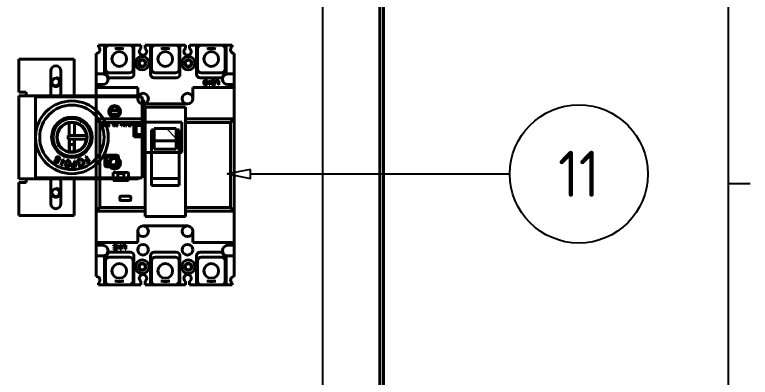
# Model space of a CAD drawing. Header units: millimetres. Extents: x 9486 to 14955, y -5687 to 1872.
# Drawn here: x 13203.4 to 13603.1, y -4678 to -4481.3 of the extents above; entities that cross this region are included whole.
import ezdxf

# ---------------------------------------------------------------- set-up
doc = ezdxf.new("R2010")
doc.units = ezdxf.units.MM
for name, color, linetype, lineweight in [('가시적인 것(ISO)', 3, 'Continuous', 40), ('가시적인 좁은 것(ISO)', 3, 'Continuous', 35), ('경계(ISO)', 7, 'Continuous', 25), ('기호(ISO)', 5, 'Continuous', 25), ('해치(ISO)', 7, 'Continuous', 18)]:
    doc.layers.add(name, color=color, linetype=linetype, lineweight=lineweight)
doc.layers.add('속판', color=3, linetype='Continuous')
doc.styles.add('부품번호텍스트_PSTEK_POSCO', font='isocp.shx')

# ---------------------------------------------------------------- blocks, each defined once
blk = doc.blocks.new('경계 Default Border')
at = {"layer": '경계(ISO)'}
blk.add_line((821, 222.75), (823.4, 222.75), dxfattribs=at)
at = {"layer": '경계(ISO)', "flags": 128}
blk.add_lwpolyline([(20, 20), (20, 574), (821, 574), (821, 20), (20, 20)], dxfattribs=at)
blk = doc.blocks.new('A$C7DC02A06')
at = {"layer": '해치(ISO)'}
h = blk.add_hatch(dxfattribs=at)
h.set_pattern_fill('ANSI31', color=256, scale=101.6, angle=90.0002, style=0)
h.set_pattern_definition([(135.0002, (-1135.301, 233.234), (-8.98022, -8.98029), [])])
h.paths.add_polyline_path([(31, 70.56), (31, 77.28), (19, 77.28), (19, 70.56)])
at = {"layer": '가시적인 것(ISO)'}
for p, q in [((-11.35, 122.5), (-8, 122.5)), ((-11.35, 122.5), (-11.35, 121.64)), ((-8, 122.5), (-8, 107.09)), ((-5.5, 122.5), (-8, 122.5)), ((-7.5, 120.5), (-7.5, 109.5)), ((5.5, 122.5), (-5.5, 122.5)), ((8, 122.5), (5.5, 122.5)), ((7.5, 109.5), (7.5, 120.5)), ((8, 122.5), (11.74, 122.5)), ((8, 122.5), (8, 106.8)), ((11.74, 122.5), (11.74, 120.63)), ((14.04, 122.5), (17, 122.5)), ((14.04, 122.5), (14.04, 120.64)), ((17, 122.5), (17, 106.8)), ((19.5, 122.5), (17, 122.5)), ((17.5, 120.5), (17.5, 109.5)), ((30.5, 122.5), (19.5, 122.5)), ((33, 122.5), (30.5, 122.5)), ((32.5, 109.5), (32.5, 120.5)), ((33, 122.5), (35.94, 122.5)), ((33, 122.5), (33, 106.8)), ((35.94, 122.5), (35.94, 120.63)), ((38.24, 122.5), (42, 122.5)), ((38.24, 122.5), (38.24, 120.64)), ((42, 122.5), (42, 106.8)), ((44.5, 122.5), (42, 122.5)), ((42.5, 120.5), (42.5, 109.5)), ((55.5, 122.5), (44.5, 122.5)), ((58, 122.5), (55.5, 122.5)), ((57.5, 109.5), (57.5, 120.5)), ((58, 122.5), (61.35, 122.5)), ((58, 122.5), (58, 107.09)), ((61.35, 122.5), (61.35, 121.64)), ((-12.5, 106.9), (-12.5, 118)), ((62.5, 106.9), (62.5, 118)), ((-12.5, 106.9), (-9, 106.9)), ((-12.5, 106.9), (-12.5, 101.1)), ((6, 104.8), (-5.85, 104.8)), ((-5.5, 107.5), (5.5, 107.5)), ((19, 104.8), (31, 104.8)), ((19.5, 107.5), (30.5, 107.5)), ((44, 104.8), (55.85, 104.8)), ((44.5, 107.5), (55.5, 107.5)), ((62.5, 106.9), (59, 106.9)), ((62.5, 106.9), (62.5, 101.1)), ((-12.5, 101.1), (-9, 101.1)), ((-12.5, 99.5), (-12.5, 101.1)), ((45.93, 102.74), (45.88, 102.5)), ((45.88, 102.5), (45.88, 101.8)), ((45.88, 101.8), (45.93, 101.56)), ((46.02, 102.92), (45.93, 102.74)), ((45.93, 101.56), (46.02, 101.38)), ((46.2, 103.11), (46.02, 102.92)), ((46.02, 101.38), (46.2, 101.19)), ((46.15, 102.5), (46.2, 102.69)), ((46.15, 101.8), (46.15, 102.5)), ((46.2, 101.61), (46.15, 101.8)), ((46.38, 103.2), (46.2, 103.11)), ((46.2, 102.69), (46.29, 102.83)), ((46.29, 101.47), (46.2, 101.61)), ((46.2, 101.19), (46.38, 101.1)), ((46.29, 102.83), (46.43, 102.92)), ((46.43, 101.38), (46.29, 101.47)), ((46.61, 103.25), (46.38, 103.2)), ((46.38, 101.1), (46.61, 101.05)), ((46.43, 102.92), (46.61, 102.97)), ((46.61, 101.33), (46.43, 101.38)), ((47.71, 103.25), (46.61, 103.25)), ((46.61, 102.97), (47.44, 102.97)), ((47.44, 101.33), (46.61, 101.33)), ((46.61, 101.05), (47.71, 101.05)), ((47.44, 102.97), (47.44, 101.33)), ((47.71, 101.05), (47.71, 103.25)), ((48.35, 103.25), (48.08, 103.25)), ((48.08, 103.25), (48.81, 101.05)), ((48.54, 102.69), (48.35, 103.25)), ((49.45, 102.69), (48.54, 102.69)), ((49, 101.24), (48.58, 102.5)), ((48.58, 102.5), (49.41, 102.5)), ((48.81, 101.05), (49.18, 101.05)), ((49.41, 102.5), (49, 101.24)), ((49.18, 101.05), (49.91, 103.25)), ((49.64, 103.25), (49.45, 102.69)), ((49.91, 103.25), (49.64, 103.25)), ((50.33, 102.74), (50.28, 102.5)), ((50.28, 102.5), (50.28, 101.8)), ((50.28, 101.8), (50.33, 101.56)), ((50.42, 102.92), (50.33, 102.74)), ((50.33, 101.56), (50.42, 101.38)), ((50.6, 103.11), (50.42, 102.92)), ((50.42, 101.38), (50.6, 101.19)), ((50.55, 102.5), (50.6, 102.69)), ((50.55, 101.8), (50.55, 102.5)), ((50.6, 101.61), (50.55, 101.8)), ((50.78, 103.2), (50.6, 103.11)), ((50.6, 102.69), (50.69, 102.83)), ((50.69, 101.47), (50.6, 101.61)), ((50.6, 101.19), (50.78, 101.1)), ((50.69, 102.83), (50.83, 102.92)), ((50.83, 101.38), (50.69, 101.47)), ((51.01, 103.25), (50.78, 103.2)), ((50.78, 101.1), (51.01, 101.05)), ((50.83, 102.92), (51.01, 102.97)), ((51.01, 101.33), (50.83, 101.38)), ((51.38, 103.25), (51.01, 103.25)), ((51.01, 102.97), (51.38, 102.97)), ((51.38, 101.33), (51.01, 101.33)), ((51.01, 101.05), (51.38, 101.05)), ((51.61, 103.2), (51.38, 103.25)), ((51.38, 102.97), (51.56, 102.92)), ((51.56, 101.38), (51.38, 101.33)), ((51.38, 101.05), (51.61, 101.1)), ((51.56, 102.92), (51.7, 102.83)), ((51.7, 101.47), (51.56, 101.38)), ((51.79, 103.11), (51.61, 103.2)), ((51.61, 101.1), (51.79, 101.19)), ((51.7, 102.83), (51.79, 102.69)), ((51.79, 101.61), (51.7, 101.47)), ((51.98, 102.92), (51.79, 103.11)), ((51.79, 102.69), (51.84, 102.5)), ((51.84, 101.8), (51.79, 101.61)), ((51.79, 101.19), (51.98, 101.38)), ((51.84, 102.5), (51.84, 101.8)), ((52.07, 102.74), (51.98, 102.92)), ((51.98, 101.38), (52.07, 101.56)), ((52.11, 102.5), (52.07, 102.74)), ((52.07, 101.56), (52.11, 101.8)), ((52.11, 101.8), (52.11, 102.5)), ((54.13, 103.25), (52.48, 103.25)), ((52.48, 103.25), (52.48, 102.97)), ((52.48, 102.97), (53.85, 102.97)), ((53.85, 102.97), (53.85, 101.05)), ((53.85, 101.05), (54.13, 101.05)), ((54.13, 101.05), (54.13, 103.25)), ((62.5, 101.1), (59, 101.1)), ((62.5, 99.5), (62.5, 101.1)), ((10, 99.5), (-12.5, 99.5)), ((-12.5, 99.5), (-12.5, 82.5)), ((10, 99.5), (10, 93.5)), ((62.5, 99.5), (40, 99.5)), ((40, 99.5), (40, 93.5)), ((62.5, 82.5), (62.5, 99.5)), ((12.9, 90.6), (37.1, 90.6)), ((14, 88.9), (14, 29.5)), ((36, 88.9), (14, 88.9)), ((36, 29.5), (36, 88.9)), ((14, 82.5), (-12.5, 82.5)), ((-12.5, 82.5), (-12.5, 32.5)), ((-12.5, 82.5), (-10.5, 80.5)), ((14, 80.5), (-10.5, 80.5)), ((-10.5, 80.5), (-10.5, 34.5)), ((-8.44, 80.15), (-8.62, 80.15)), ((-8.62, 80.15), (-8.62, 79.48)), ((-8.44, 78.65), (-8.44, 80.15)), ((-8.19, 80.15), (-8.19, 78.65)), ((-8, 80.15), (-8.19, 80.15)), ((-8, 78.65), (-8, 80.15)), ((-7.53, 80.15), (-7.75, 80.15)), ((-7.75, 80.15), (-7.47, 79.42)), ((-7.28, 79.48), (-7.53, 80.15)), ((-6.56, 80.15), (-6.75, 80.15)), ((-6.75, 80.15), (-6.75, 79.48)), ((-6.56, 78.65), (-6.56, 80.15)), ((-5.62, 80.15), (-5.81, 80.15)), ((-5.81, 80.15), (-5.81, 78.81)), ((-5.62, 78.81), (-5.62, 80.15)), ((-3.16, 80.05), (-3.28, 79.93)), ((-3.03, 80.12), (-3.16, 80.05)), ((-2.88, 80.15), (-3.03, 80.12)), ((-3, 79.93), (-2.88, 79.96)), ((-2.63, 80.15), (-2.88, 80.15)), ((-2.88, 79.96), (-2.63, 79.96)), ((-2.47, 80.12), (-2.63, 80.15)), ((-2.63, 79.96), (-2.5, 79.93)), ((-2.34, 80.05), (-2.47, 80.12)), ((-2.22, 79.93), (-2.34, 80.05)), ((-1.19, 80.15), (-1.38, 80.15)), ((-1.38, 80.15), (-1.38, 78.81)), ((-1.19, 78.81), (-1.19, 80.15)), ((1.25, 80.15), (1.06, 80.15)), ((1.06, 80.15), (1.06, 78.65)), ((1.25, 79.45), (1.25, 80.15)), ((2.12, 80.15), (2.12, 79.45)), ((2.31, 80.15), (2.12, 80.15)), ((2.31, 78.65), (2.31, 80.15)), ((2.75, 80.05), (2.63, 79.93)), ((2.87, 80.12), (2.75, 80.05)), ((3.03, 80.15), (2.87, 80.12)), ((2.91, 79.93), (3.03, 79.96)), ((3.28, 80.15), (3.03, 80.15)), ((3.03, 79.96), (3.28, 79.96)), ((3.44, 80.12), (3.28, 80.15)), ((3.28, 79.96), (3.41, 79.93)), ((3.59, 80.02), (3.44, 80.12)), ((3.69, 79.86), (3.59, 80.02)), ((4.19, 80.05), (4.06, 79.93)), ((4.31, 80.12), (4.19, 80.05)), ((4.47, 80.15), (4.31, 80.12)), ((4.34, 79.93), (4.47, 79.96)), ((4.59, 80.15), (4.47, 80.15)), ((4.47, 79.96), (4.59, 79.96)), ((4.75, 80.12), (4.59, 80.15)), ((4.59, 79.96), (4.72, 79.93)), ((4.87, 80.05), (4.75, 80.12)), ((5, 79.93), (4.87, 80.05)), ((6.5, 80.15), (6.31, 80.15)), ((6.31, 80.15), (6.31, 79.48)), ((6.5, 78.65), (6.5, 80.15)), ((8, 80.15), (8, 72.85)), ((14, 80.15), (8, 80.15)), ((8, 80.15), (9, 79.15)), ((62.5, 82.5), (36, 82.5)), ((60.5, 80.5), (36, 80.5)), ((60.5, 80.5), (62.5, 82.5)), ((60.5, 34.5), (60.5, 80.5)), ((62.5, 32.5), (62.5, 82.5)), ((-9.56, 79.22), (-9.59, 79.13)), ((-9.59, 79.13), (-9.59, 79)), ((-9.59, 79), (-9.56, 78.91)), ((-9.47, 79.35), (-9.56, 79.22)), ((-9.56, 78.91), (-9.47, 78.78)), ((-9.34, 79.45), (-9.47, 79.35)), ((-9.47, 78.78), (-9.34, 78.68)), ((-9.41, 79.1), (-9.37, 79.19)), ((-9.41, 79), (-9.41, 79.1)), ((-9.37, 78.91), (-9.41, 79)), ((-9.37, 79.19), (-9.31, 79.26)), ((-9.31, 78.84), (-9.37, 78.91)), ((-9.19, 79.48), (-9.34, 79.45)), ((-9.34, 78.68), (-9.19, 78.65)), ((-9.31, 79.26), (-9.22, 79.29)), ((-9.22, 78.81), (-9.31, 78.84)), ((-9.22, 79.29), (-8.62, 79.29)), ((-8.62, 78.81), (-9.22, 78.81)), ((-8.62, 79.48), (-9.19, 79.48)), ((-9.19, 78.65), (-8.44, 78.65)), ((-8.62, 79.29), (-8.62, 78.81)), ((-8.19, 78.65), (-8, 78.65)), ((-7.69, 79.22), (-7.72, 79.13)), ((-7.72, 79.13), (-7.72, 79)), ((-7.72, 79), (-7.69, 78.91)), ((-7.59, 79.35), (-7.69, 79.22)), ((-7.69, 78.91), (-7.59, 78.78)), ((-7.47, 79.42), (-7.59, 79.35)), ((-7.59, 78.78), (-7.47, 78.68)), ((-7.53, 79.1), (-7.5, 79.19)), ((-7.53, 79), (-7.53, 79.1)), ((-7.5, 78.91), (-7.53, 79)), ((-7.5, 79.19), (-7.44, 79.26)), ((-7.44, 78.84), (-7.5, 78.91)), ((-7.47, 78.68), (-7.31, 78.65)), ((-7.44, 79.26), (-7.34, 79.29)), ((-7.34, 78.81), (-7.44, 78.84)), ((-7.34, 79.29), (-6.75, 79.29)), ((-6.75, 78.81), (-7.34, 78.81)), ((-7.31, 78.65), (-6.56, 78.65)), ((-6.75, 79.48), (-7.28, 79.48)), ((-6.75, 79.29), (-6.75, 78.81)), ((-5.81, 78.81), (-6.31, 78.81)), ((-6.31, 78.81), (-6.31, 78.65)), ((-6.31, 78.65), (-5.13, 78.65)), ((-5.13, 78.81), (-5.62, 78.81)), ((-5.13, 78.65), (-5.13, 78.81)), ((-3.34, 79.8), (-3.38, 79.64)), ((-3.38, 79.64), (-3.38, 79.16)), ((-3.38, 79.16), (-3.34, 79)), ((-3.28, 79.93), (-3.34, 79.8)), ((-3.34, 79), (-3.28, 78.87)), ((-3.28, 78.87), (-3.16, 78.75)), ((-3.19, 79.64), (-3.16, 79.77)), ((-3.19, 79.16), (-3.19, 79.64)), ((-3.16, 79.03), (-3.19, 79.16)), ((-3.16, 79.77), (-3.09, 79.86)), ((-3.09, 78.94), (-3.16, 79.03)), ((-3.16, 78.75), (-3.03, 78.68)), ((-3.09, 79.86), (-3, 79.93)), ((-3, 78.87), (-3.09, 78.94)), ((-3.03, 78.68), (-2.88, 78.65)), ((-2.88, 78.84), (-3, 78.87)), ((-2.63, 78.84), (-2.88, 78.84)), ((-2.88, 78.65), (-2.63, 78.65)), ((-2.5, 78.87), (-2.63, 78.84)), ((-2.63, 78.65), (-2.47, 78.68)), ((-2.5, 79.93), (-2.41, 79.86)), ((-2.41, 78.94), (-2.5, 78.87)), ((-2.47, 78.68), (-2.34, 78.75)), ((-2.41, 79.86), (-2.34, 79.77)), ((-2.34, 79.03), (-2.41, 78.94)), ((-2.34, 79.77), (-2.31, 79.64)), ((-2.31, 79.16), (-2.34, 79.03)), ((-2.34, 78.75), (-2.22, 78.87)), ((-2.31, 79.64), (-2.31, 79.16)), ((-2.16, 79.8), (-2.22, 79.93)), ((-2.22, 78.87), (-2.16, 79)), ((-2.13, 79.64), (-2.16, 79.8)), ((-2.16, 79), (-2.13, 79.16)), ((-2.13, 79.16), (-2.13, 79.64)), ((-1.38, 78.81), (-1.88, 78.81)), ((-1.88, 78.81), (-1.88, 78.65)), ((-1.88, 78.65), (-0.69, 78.65)), ((-0.69, 78.81), (-1.19, 78.81)), ((-0.69, 78.65), (-0.69, 78.81)), ((1.06, 78.65), (1.25, 78.65)), ((2.12, 79.45), (1.25, 79.45)), ((1.25, 78.65), (1.25, 79.26)), ((1.25, 79.26), (2.12, 79.26)), ((2.12, 79.26), (2.12, 78.65)), ((2.12, 78.65), (2.31, 78.65)), ((2.63, 79.93), (2.56, 79.8)), ((2.56, 79.8), (2.56, 79.64)), ((2.56, 79.64), (2.63, 79.51)), ((2.63, 79.51), (2.75, 79.38)), ((2.84, 79), (2.66, 79)), ((2.66, 79), (2.69, 78.91)), ((2.69, 78.91), (2.78, 78.78)), ((2.75, 79.77), (2.81, 79.86)), ((2.75, 79.67), (2.75, 79.77)), ((2.81, 79.58), (2.75, 79.67)), ((2.75, 79.38), (2.87, 79.32)), ((2.78, 78.78), (2.91, 78.68)), ((2.81, 79.86), (2.91, 79.93)), ((2.91, 79.51), (2.81, 79.58)), ((2.87, 78.94), (2.84, 79)), ((2.87, 79.32), (3.03, 79.29)), ((2.94, 78.87), (2.87, 78.94)), ((3.03, 79.48), (2.91, 79.51)), ((2.91, 78.68), (3.06, 78.65)), ((3.03, 78.84), (2.94, 78.87)), ((3.22, 79.48), (3.03, 79.48)), ((3.03, 79.29), (3.22, 79.29)), ((3.22, 78.84), (3.03, 78.84)), ((3.06, 78.65), (3.22, 78.65)), ((3.34, 79.45), (3.22, 79.48)), ((3.22, 79.29), (3.31, 79.26)), ((3.31, 78.87), (3.22, 78.84)), ((3.22, 78.65), (3.34, 78.68)), ((3.31, 79.26), (3.41, 79.19)), ((3.41, 78.94), (3.31, 78.87)), ((3.47, 79.38), (3.34, 79.45)), ((3.34, 78.68), (3.47, 78.75)), ((3.41, 79.93), (3.5, 79.83)), ((3.41, 79.19), (3.44, 79.1)), ((3.44, 79.03), (3.41, 78.94)), ((3.44, 79.1), (3.44, 79.03)), ((3.59, 79.26), (3.47, 79.38)), ((3.47, 78.75), (3.59, 78.87)), ((3.5, 79.83), (3.53, 79.74)), ((3.53, 79.74), (3.72, 79.74)), ((3.63, 79.13), (3.59, 79.26)), ((3.59, 78.87), (3.63, 79)), ((3.63, 79), (3.63, 79.13)), ((3.72, 79.74), (3.69, 79.86)), ((4, 79.8), (3.97, 79.64)), ((3.97, 79.64), (3.97, 78.65)), ((3.97, 78.65), (4.16, 78.65)), ((4.06, 79.93), (4, 79.8)), ((4.16, 79.64), (4.19, 79.77)), ((4.16, 78.65), (4.16, 79.64)), ((4.19, 79.77), (4.25, 79.86)), ((4.25, 79.86), (4.34, 79.93)), ((4.72, 79.93), (4.81, 79.86)), ((4.81, 79.86), (4.87, 79.77)), ((4.87, 79.77), (4.91, 79.64)), ((4.91, 79.64), (4.91, 78.65)), ((4.91, 78.65), (5.09, 78.65)), ((5.06, 79.8), (5, 79.93)), ((5.09, 79.64), (5.06, 79.8)), ((5.09, 78.65), (5.09, 79.64)), ((5.37, 79.22), (5.34, 79.13)), ((5.34, 79.13), (5.34, 79)), ((5.34, 79), (5.37, 78.91)), ((5.47, 79.35), (5.37, 79.22)), ((5.37, 78.91), (5.47, 78.78)), ((5.59, 79.45), (5.47, 79.35)), ((5.47, 78.78), (5.59, 78.68)), ((5.53, 79.1), (5.56, 79.19)), ((5.53, 79), (5.53, 79.1)), ((5.56, 78.91), (5.53, 79)), ((5.56, 79.19), (5.63, 79.26)), ((5.63, 78.84), (5.56, 78.91)), ((5.75, 79.48), (5.59, 79.45)), ((5.59, 78.68), (5.75, 78.65)), ((5.63, 79.26), (5.72, 79.29)), ((5.72, 78.81), (5.63, 78.84)), ((5.72, 79.29), (6.31, 79.29)), ((6.31, 78.81), (5.72, 78.81)), ((6.31, 79.48), (5.75, 79.48)), ((5.75, 78.65), (6.5, 78.65)), ((6.31, 79.29), (6.31, 78.81)), ((10.15, 78), (9.15, 79)), ((9.15, 79), (9.15, 74)), ((13.65, 79), (9.15, 79)), ((12.65, 78), (13.65, 79)), ((13.65, 74), (13.65, 79)), ((17.5, 76.57), (17.5, 46.43)), ((19, 76.57), (17.5, 76.57)), ((31, 77.28), (19, 77.28)), ((19, 77.28), (19, 70.56)), ((31, 70.56), (31, 77.28)), ((32.5, 76.57), (31, 76.57)), ((32.5, 76.57), (32.5, 46.43)), ((9, 73.85), (8, 72.85)), ((8, 72.85), (14, 72.85)), ((10.15, 75), (9.15, 74)), ((9.15, 74), (13.65, 74)), ((12.65, 75), (13.65, 74)), ((19, 72.8), (17.5, 72.8)), ((32.5, 72.8), (31, 72.8)), ((19, 70.56), (31, 70.56)), ((19, 66.1), (19, 70.56)), ((31, 66.1), (31, 70.56)), ((31, 66.1), (19, 66.1)), ((-7.9, 61.9), (-7.9, 57.5)), ((-1.5, 62.9), (-6.9, 62.9)), ((-6.9, 60.9), (-6.9, 58.5)), ((-2.5, 61.9), (-5.9, 61.9)), ((-1.5, 58.5), (-1.5, 60.9)), ((-0.5, 57.5), (-0.5, 61.9)), ((-6.9, 56.5), (-1.5, 56.5)), ((-5.9, 57.5), (-2.5, 57.5)), ((5, 53.4), (-3.3, 53.4)), ((-3.3, 53.4), (-3.3, 49.1)), ((-0.8, 52.5), (-0.8, 50)), ((2.1, 52.9), (-0.4, 52.9)), ((2.5, 50), (2.5, 52.5)), ((5, 49.1), (5, 53.4)), ((-3.3, 49.1), (5, 49.1)), ((-0.4, 49.6), (2.1, 49.6)), ((32.5, 50.2), (17.5, 50.2)), ((32.5, 46.43), (17.5, 46.43)), ((0.3, 40.1), (0.3, 38.7)), ((5.8, 40.6), (0.8, 40.6)), ((6.3, 38.7), (6.3, 40.1)), ((0.8, 38.2), (5.8, 38.2)), ((-10.5, 34.5), (-12.5, 32.5)), ((-12.5, 32.5), (14, 32.5)), ((-12.5, 32.5), (-12.5, 15.5)), ((-10.5, 34.5), (14, 34.5)), ((36, 34.5), (60.5, 34.5)), ((36, 32.5), (62.5, 32.5)), ((62.5, 32.5), (60.5, 34.5)), ((62.5, 15.5), (62.5, 32.5)), ((14, 29.5), (36, 29.5)), ((12.9, 24.4), (37.1, 24.4)), ((10, 15.5), (10, 21.5)), ((40, 15.5), (40, 21.5)), ((-12.5, 13.9), (-12.5, 15.5)), ((-12.5, 15.5), (10, 15.5)), ((-12.5, 13.9), (-9, 13.9)), ((-12.5, 8.1), (-12.5, 13.9)), ((-1.4, 13.95), (-3.07, 13.95)), ((-3.07, 13.95), (-3.07, 13.67)), ((-3.07, 13.67), (-1.68, 13.67)), ((-1.68, 12.01), (-3.07, 12.01)), ((-3.07, 12.01), (-3.07, 11.73)), ((-1.68, 12.91), (-2.88, 12.91)), ((-2.88, 12.91), (-2.88, 12.63)), ((-2.88, 12.63), (-1.68, 12.63)), ((-1.68, 13.67), (-1.68, 12.91)), ((-1.68, 12.63), (-1.68, 12.01)), ((-1.4, 11.73), (-1.4, 13.95)), ((-0.62, 13.95), (-1.03, 13.95)), ((-1.03, 13.95), (-1.03, 11.73)), ((-0.75, 11.73), (-0.75, 13.62)), ((-0.75, 13.62), (0.4, 11.73)), ((0.54, 12.01), (-0.62, 13.95)), ((0.54, 13.95), (0.54, 12.01)), ((0.82, 13.95), (0.54, 13.95)), ((0.82, 11.73), (0.82, 13.95)), ((1.19, 13.95), (1.19, 11.73)), ((1.46, 13.95), (1.19, 13.95)), ((1.46, 11.73), (1.46, 13.95)), ((3.5, 13.95), (1.84, 13.95)), ((1.84, 13.95), (1.84, 13.67)), ((1.84, 13.67), (3.22, 13.67)), ((3.22, 13.67), (3.22, 11.73)), ((3.5, 11.73), (3.5, 13.95)), ((40, 15.5), (62.5, 15.5)), ((62.5, 13.9), (59, 13.9)), ((62.5, 13.9), (62.5, 15.5)), ((62.5, 8.1), (62.5, 13.9)), ((-12.5, 8.1), (-9, 8.1)), ((-12.5, -3), (-12.5, 8.1)), ((6, 10.2), (-5.85, 10.2)), ((-3.07, 11.73), (-1.4, 11.73)), ((-1.03, 11.73), (-0.75, 11.73)), ((0.4, 11.73), (0.82, 11.73)), ((1.19, 11.73), (1.46, 11.73)), ((3.22, 11.73), (3.5, 11.73)), ((8, -7.5), (8, 8.2)), ((17, -7.5), (17, 8.2)), ((19, 10.2), (31, 10.2)), ((33, -7.5), (33, 8.2)), ((42, -7.5), (42, 8.2)), ((44, 10.2), (55.85, 10.2)), ((62.5, 8.1), (59, 8.1)), ((62.5, -3), (62.5, 8.1)), ((-8, -7.5), (-8, 7.91)), ((-7.5, -5.5), (-7.5, 5.5)), ((-5.5, 7.5), (5.5, 7.5)), ((7.5, 5.5), (7.5, -5.5)), ((17.5, -5.5), (17.5, 5.5)), ((19.5, 7.5), (30.5, 7.5)), ((32.5, 5.5), (32.5, -5.5)), ((42.5, -5.5), (42.5, 5.5)), ((44.5, 7.5), (55.5, 7.5)), ((57.5, 5.5), (57.5, -5.5)), ((58, -7.5), (58, 7.91)), ((-11.35, -7.5), (-11.35, -6.64)), ((-11.35, -7.5), (-8, -7.5)), ((-8, -7.5), (-5.5, -7.5)), ((-5.5, -7.5), (5.5, -7.5)), ((5.5, -7.5), (8, -7.5)), ((8, -7.5), (11.74, -7.5)), ((11.74, -7.5), (11.74, -5.63)), ((14.04, -7.5), (14.04, -5.64)), ((14.04, -7.5), (17, -7.5)), ((17, -7.5), (19.5, -7.5)), ((19.5, -7.5), (30.5, -7.5)), ((30.5, -7.5), (33, -7.5)), ((33, -7.5), (35.94, -7.5)), ((35.94, -7.5), (35.94, -5.63)), ((38.24, -7.5), (38.24, -5.64)), ((38.24, -7.5), (42, -7.5)), ((42, -7.5), (44.5, -7.5)), ((44.5, -7.5), (55.5, -7.5)), ((55.5, -7.5), (58, -7.5)), ((58, -7.5), (61.35, -7.5)), ((61.35, -7.5), (61.35, -6.64))]:
    blk.add_line(p, q, dxfattribs=at)
for centre, radius in [((0, 115), 4), ((12.5, 112.75), 3.7), ((25, 115), 4), ((37.5, 112.75), 3.7), ((50, 115), 4), ((12.5, 112.75), 2), ((12.5, 112.75), 1.62), ((37.5, 112.75), 2), ((37.5, 112.75), 1.62), ((12.9, 11.5), 2.9), ((37.1, 11.5), 2.9), ((0, 0), 4), ((12.5, 2.25), 3.7), ((12.5, 2.25), 2), ((25, 0), 4), ((37.5, 2.25), 3.7), ((37.5, 2.25), 2), ((50, 0), 4), ((12.5, 2.25), 1.62), ((37.5, 2.25), 1.62)]:
    blk.add_circle(centre, radius, dxfattribs=at)
for centre, radius, start, end in [((-12.5, 120), 2, 270, 54.9004), ((-5.5, 120.5), 2, 90, 180), ((5.5, 120.5), 2, 0, 90), ((12.9, 119), 2, 125.2845, 55.0848), ((19.5, 120.5), 2, 90, 180), ((30.5, 120.5), 2, 0, 90), ((37.1, 119), 2, 125.2845, 55.0848), ((44.5, 120.5), 2, 90, 180), ((55.5, 120.5), 2, 0, 90), ((62.5, 120), 2, 125.0996, 270), ((-5.5, 109.5), 2, 180, 270), ((5.5, 109.5), 2, 270, 0), ((19.5, 109.5), 2, 180, 270), ((30.5, 109.5), 2, 270, 0), ((44.5, 109.5), 2, 180, 270), ((55.5, 109.5), 2, 270, 0), ((-9, 104), 2.9, 270, 90), ((-9, 104), 3.25, 14.25, 72.0798), ((6, 106.8), 2, 270, 0), ((19, 106.8), 2, 180, 270), ((31, 106.8), 2, 270, 0), ((44, 106.8), 2, 180, 270), ((59, 104), 3.25, 107.9202, 165.75), ((59, 104), 2.9, 90, 270), ((12.9, 93.5), 2.9, 270, 180), ((37.1, 93.5), 2.9, 0, 270), ((12.9, 93.5), 2.9, 180, 270), ((37.1, 93.5), 2.9, 270, 0), ((-6.9, 61.9), 1, 90, 180), ((-5.9, 60.9), 1, 90, 180), ((-2.5, 60.9), 1, 0, 90), ((-1.5, 61.9), 1, 0, 90), ((-6.9, 57.5), 1, 180, 270), ((-5.9, 58.5), 1, 180, 270), ((-2.5, 58.5), 1, 270, 0), ((-1.5, 57.5), 1, 270, 0), ((-0.4, 52.5), 0.4, 90, 180), ((2.1, 52.5), 0.4, 0, 90), ((-0.4, 50), 0.4, 180, 270), ((2.1, 50), 0.4, 270, 0), ((0.8, 40.1), 0.5, 90, 180), ((5.8, 40.1), 0.5, 0, 90), ((0.8, 38.7), 0.5, 180, 270), ((5.8, 38.7), 0.5, 270, 0), ((12.9, 21.5), 2.9, 180, 90), ((12.9, 21.5), 2.9, 90, 180), ((37.1, 21.5), 2.9, 90, 0), ((37.1, 21.5), 2.9, 0, 90), ((-9, 11), 2.9, 270, 90), ((59, 11), 2.9, 90, 270), ((-9, 11), 3.25, 287.9202, 345.75), ((6, 8.2), 2, 0, 90), ((19, 8.2), 2, 90, 180), ((31, 8.2), 2, 0, 90), ((44, 8.2), 2, 90, 180), ((59, 11), 3.25, 194.25, 252.0798), ((-5.5, 5.5), 2, 90, 180), ((5.5, 5.5), 2, 0, 90), ((19.5, 5.5), 2, 90, 180), ((30.5, 5.5), 2, 0, 90), ((44.5, 5.5), 2, 90, 180), ((55.5, 5.5), 2, 0, 90), ((-12.5, -5), 2, 305.0996, 90), ((12.9, -4), 2, 304.9152, 234.7155), ((37.1, -4), 2, 304.9152, 234.7155), ((62.5, -5), 2, 90, 234.9004), ((-5.5, -5.5), 2, 180, 270), ((5.5, -5.5), 2, 270, 0), ((19.5, -5.5), 2, 180, 270), ((30.5, -5.5), 2, 270, 0), ((44.5, -5.5), 2, 180, 270), ((55.5, -5.5), 2, 270, 0)]:
    blk.add_arc(centre, radius, start, end, dxfattribs=at)
for points, knots in [([(-2.4, 120.5), (-1.86, 120.61), (-1.33, 120.69), (-0.8, 120.72), (-0.26, 120.76), (0.27, 120.76), (0.8, 120.72), (1.33, 120.68), (1.87, 120.61), (2.4, 120.5)], [0, 0, 0, 0, 0.333333, 0.333333, 0.333333, 0.666667, 0.666667, 0.666667, 1, 1, 1, 1]), ([(22.6, 120.5), (23.14, 120.61), (23.67, 120.69), (24.2, 120.72), (24.74, 120.76), (25.27, 120.76), (25.8, 120.72), (26.33, 120.68), (26.87, 120.61), (27.4, 120.5)], [0, 0, 0, 0, 0.333333, 0.333333, 0.333333, 0.666667, 0.666667, 0.666667, 1, 1, 1, 1]), ([(47.6, 120.5), (48.14, 120.61), (48.67, 120.69), (49.2, 120.72), (49.74, 120.76), (50.27, 120.76), (50.8, 120.72), (51.33, 120.68), (51.87, 120.61), (52.4, 120.5)], [0, 0, 0, 0, 0.333333, 0.333333, 0.333333, 0.666667, 0.666667, 0.666667, 1, 1, 1, 1]), ([(-2.4, -5.5), (-1.86, -5.61), (-1.33, -5.69), (-0.8, -5.72), (-0.27, -5.76), (0.27, -5.76), (0.8, -5.72), (1.33, -5.69), (1.86, -5.61), (2.4, -5.5)], [0.0000768, 0.0000768, 0.0000768, 0.0000768, 0.3333333, 0.3333333, 0.3333333, 0.6666667, 0.6666667, 0.6666667, 0.9999234, 0.9999234, 0.9999234, 0.9999234]), ([(22.6, -5.5), (23.14, -5.61), (23.67, -5.69), (24.2, -5.72), (24.73, -5.76), (25.27, -5.76), (25.8, -5.72), (26.33, -5.69), (26.86, -5.61), (27.4, -5.5)], [0.0000768, 0.0000768, 0.0000768, 0.0000768, 0.3333333, 0.3333333, 0.3333333, 0.6666667, 0.6666667, 0.6666667, 0.9999234, 0.9999234, 0.9999234, 0.9999234]), ([(47.6, -5.5), (48.14, -5.61), (48.67, -5.69), (49.2, -5.72), (49.73, -5.76), (50.27, -5.76), (50.8, -5.72), (51.33, -5.69), (51.86, -5.61), (52.4, -5.5)], [0.0000768, 0.0000768, 0.0000768, 0.0000768, 0.3333333, 0.3333333, 0.3333333, 0.6666667, 0.6666667, 0.6666667, 0.9999234, 0.9999234, 0.9999234, 0.9999234])]:
    blk.add_open_spline(points, degree=3, knots=knots, dxfattribs=at)
blk = doc.blocks.new('A$C244A27E9')
at = {"layer": '해치(ISO)'}
h = blk.add_hatch(dxfattribs=at)
h.set_pattern_fill('ANSI31', color=256, scale=127, style=0)
h.set_pattern_definition([(45, (-4451.786, -2855.906), (-11.22532, 11.22532), [])])
edge = h.paths.add_edge_path()
edge.add_ellipse((-59.75, 0), major_axis=(0, 10.25), ratio=1, start_angle=0, end_angle=360)
edge = h.paths.add_edge_path(flags=0)
edge.add_ellipse((-59.75, 0), major_axis=(0, 8.25), ratio=1, start_angle=276.9621, end_angle=360)
edge.add_ellipse((-59.75, 0), major_axis=(8.19, -1), ratio=1, start_angle=96.9621, end_angle=360)
edge.add_ellipse((-59.75, 0), major_axis=(8.2, -0.9), ratio=1, start_angle=359.2791, end_angle=360)
edge.add_ellipse((-59.75, 0), major_axis=(8.2, 0.89), ratio=1, start_angle=347.5176, end_angle=360)
edge.add_ellipse((-59.75, 0), major_axis=(8.19, 1), ratio=1, start_angle=359.2791, end_angle=360)
at = {"layer": '가시적인 것(ISO)'}
for p, q in [((-88.5, 42.5), (-58.5, 42.5)), ((-88.5, 24.5), (-88.5, 42.5)), ((-58.5, 42.5), (-58.5, 22.5)), ((-71.25, 24), (-71.25, 36)), ((-65.75, 36), (-65.75, 24)), ((-88.5, 24.5), (-84.5, 24.5)), ((-84.5, 24.5), (-84.5, 22.5)), ((-84.5, 22.5), (-88.5, 22.5)), ((-88.5, -22.5), (-88.5, 22.5)), ((-84.5, 22.5), (-23.5, 22.5)), ((-21.5, 22), (-79.5, 22)), ((-79.5, 22), (-79.5, 0)), ((-23.5, 22.5), (-23, 22)), ((-21.5, 22), (-21.5, -22)), ((-21.5, 20.5), (-20.5, 19.5)), ((-20.5, 8.25), (-20.5, 19.5)), ((-34.09, 14.5), (-38.91, 14.5)), ((-34.55, 12.5), (-38.45, 12.5)), ((-21.5, 8.25), (0, 8.25)), ((0, -8.25), (0, 8.25)), ((-61.25, 7.86), (-61.25, 1)), ((-58.25, 1), (-58.25, 7.86)), ((-51.55, 1), (-61.78, 1)), ((-61.78, 1), (-61.78, -1)), ((-51.55, -1), (-51.55, 1)), ((-79.5, 0), (-79.5, -22)), ((-61.78, -1), (-51.55, -1)), ((-61.25, -1), (-61.25, -7.86)), ((-61, -1), (-61, -3.86)), ((-58.5, -3.86), (-61, -3.86)), ((-61, -3.86), (-61, -7.86)), ((-58.5, -1), (-58.5, -3.86)), ((-58.5, -3.86), (-58.5, -7.86)), ((-58.25, -7.86), (-58.25, -1)), ((-58.5, -7.86), (-61, -7.86)), ((-61, -7.86), (-61, -8.15)), ((-58.5, -7.86), (-58.5, -8.15)), ((-65.91, -11.28), (-67.81, -14.21)), ((-67.11, -12.5), (-66.39, -11.38)), ((-66.39, -11.38), (-66.75, -11.14)), ((-66.72, -10.76), (-65.91, -11.28)), ((-65.75, -15.16), (-64.51, -11.9)), ((-64.51, -11.9), (-64.19, -12.03)), ((-61, -10.17), (-61, -10.93)), ((-58.5, -10.17), (-58.5, -10.93)), ((-52.47, -12.64), (-51.31, -11.86)), ((-52.26, -10.43), (-51.97, -10.24)), ((-51.31, -11.86), (-52.26, -10.43)), ((-51.97, -10.24), (-50.02, -13.14)), ((-21.5, -8.25), (0, -8.25)), ((-20.5, -19.5), (-20.5, -8.25)), ((-67.81, -14.21), (-68.39, -13.84)), ((-68.25, -13.52), (-67.91, -13.74)), ((-67.91, -13.74), (-67.3, -12.8)), ((-67.3, -12.8), (-67.47, -12.69)), ((-67.28, -12.4), (-67.11, -12.5)), ((-65.11, -15.4), (-65.75, -15.16)), ((-64.19, -12.03), (-65.3, -14.96)), ((-65.3, -14.96), (-64.79, -15.16)), ((-64.79, -15.16), (-65.11, -15.4)), ((-58.16, -14.7), (-58.75, -14.73)), ((-58.7, -15.93), (-58.09, -15.89)), ((-58.43, -14.38), (-58.18, -14.36)), ((-58.29, -12.74), (-57.94, -12.72)), ((-58.18, -14.36), (-58.29, -12.74)), ((-58.09, -15.89), (-58.16, -14.7)), ((-57.94, -12.72), (-57.72, -16.2)), ((-55.35, -13.71), (-56.76, -14.21)), ((-56.51, -13.76), (-55.46, -13.39)), ((-56.16, -15.3), (-55.99, -14.97)), ((-55.46, -13.39), (-55.35, -13.71)), ((-52.28, -12.93), (-52.47, -12.64)), ((-51.11, -12.14), (-52.28, -12.93)), ((-51.67, -13.83), (-50.5, -13.05)), ((-51.48, -14.12), (-51.67, -13.83)), ((-50.02, -13.14), (-51.48, -14.12)), ((-50.5, -13.05), (-51.11, -12.14)), ((-57.72, -16.2), (-58.41, -16.25)), ((-20.5, -19.5), (-21.5, -20.5)), ((-84.5, -22.5), (-88.5, -22.5)), ((-84.5, -22.5), (-23.5, -22.5)), ((-84.5, -22.5), (-84.5, -24.5)), ((-21.5, -22), (-79.5, -22)), ((-58.5, -22.5), (-58.5, -42.5)), ((-23, -22), (-23.5, -22.5)), ((-84.5, -24.5), (-88.5, -24.5)), ((-88.5, -42.5), (-88.5, -24.5)), ((-71.25, -36), (-71.25, -24)), ((-65.75, -24), (-65.75, -36)), ((-58.5, -42.5), (-88.5, -42.5))]:
    blk.add_line(p, q, dxfattribs=at)
for centre, radius in [((-68.5, 30), 2.07), ((-59.75, 0), 19.75), ((-59.75, 0), 17.5), ((-36.5, 14), 3.25), ((-36.5, 14), 2.46), ((-59.75, 0), 11), ((-59.75, 0), 10.25), ((-59.75, 0), 8.25), ((-36.5, -14), 3.25), ((-36.5, -14), 2.46), ((-68.5, -30), 2.07)]:
    blk.add_circle(centre, radius, dxfattribs=at)
for centre, radius, start, end in [((-68.5, 36), 2.75, 0, 180), ((-68.5, 24), 2.75, 180, 213.0557), ((-68.5, 24), 2.75, 326.9443, 0), ((-67.03, 7.28), 2, 37.9909, 60.3554), ((-59.75, 0), 8, 79.1931, 100.8069), ((-52.47, 7.28), 2, 119.6446, 142.0091), ((-67.03, 7.28), 2, 209.6446, 232.0091), ((-59.75, 0), 8, 100.8069, 259.1931), ((-59.75, 0), 8, 7.1559, 79.1931), ((-52.47, 7.28), 2, 307.9909, 330.3554), ((-59.75, 0), 8, 280.8069, 352.7944), ((-67.03, -7.28), 2, 127.9909, 150.3554), ((-59.75, 0), 8, 259.1931, 261.0107), ((-59.75, 0), 8, 278.9893, 280.8069), ((-52.47, -7.28), 2, 29.6446, 52.0091), ((-67.03, -7.28), 2, 299.6446, 322.0091), ((-52.47, -7.28), 2, 217.9909, 240.3554), ((-68.5, -24), 2.75, 146.9443, 180), ((-68.5, -24), 2.75, 0, 33.0557), ((-68.5, -36), 2.75, 180, 0)]:
    blk.add_arc(centre, radius, start, end, dxfattribs=at)
for points, knots in [([(-68.09, -12.14), (-68.12, -12.1), (-68.17, -12.03), (-68.24, -11.93), (-68.29, -11.83), (-68.33, -11.73), (-68.35, -11.63), (-68.36, -11.54), (-68.36, -11.44), (-68.36, -11.35), (-68.34, -11.25), (-68.31, -11.16), (-68.27, -11.07), (-68.23, -11.01), (-68.21, -10.98)], [0, 0, 0, 0, 0.110007, 0.209057, 0.298894, 0.380166, 0.456298, 0.531877, 0.607993, 0.684943, 0.762636, 0.840144, 0.919285, 1, 1, 1, 1]), ([(-68.21, -10.98), (-68.19, -10.95), (-68.16, -10.9), (-68.09, -10.82), (-68.02, -10.76), (-67.94, -10.7), (-67.86, -10.65), (-67.77, -10.61), (-67.67, -10.57), (-67.57, -10.55), (-67.47, -10.54), (-67.36, -10.53), (-67.25, -10.54), (-67.15, -10.56), (-67.04, -10.59), (-66.93, -10.64), (-66.82, -10.69), (-66.75, -10.73), (-66.72, -10.76)], [0, 0, 0, 0, 0.060836, 0.119757, 0.177725, 0.234733, 0.291849, 0.349985, 0.409379, 0.47059, 0.532783, 0.594851, 0.657104, 0.72112, 0.786584, 0.854573, 0.925432, 1, 1, 1, 1]), ([(-67.91, -11.17), (-67.92, -11.21), (-67.96, -11.27), (-67.99, -11.38), (-68.01, -11.49), (-68, -11.6), (-67.97, -11.71), (-67.93, -11.82), (-67.86, -11.93), (-67.8, -11.99), (-67.78, -12.02)], [0, 0, 0, 0, 0.121333, 0.238314, 0.354461, 0.475186, 0.599074, 0.725987, 0.858305, 1, 1, 1, 1]), ([(-66.75, -11.14), (-66.77, -11.13), (-66.82, -11.1), (-66.9, -11.05), (-66.97, -11.01), (-67.03, -10.98), (-67.1, -10.95), (-67.15, -10.93), (-67.21, -10.91), (-67.27, -10.9), (-67.35, -10.89), (-67.45, -10.89), (-67.54, -10.91), (-67.63, -10.94), (-67.71, -10.98), (-67.79, -11.04), (-67.85, -11.1), (-67.89, -11.15), (-67.91, -11.17)], [0, 0, 0, 0, 0.070662, 0.136174, 0.1972333, 0.2534604, 0.3054474, 0.3525405, 0.395691, 0.4346294, 0.5067111, 0.5773832, 0.6481099, 0.7205244, 0.7925445, 0.8615796, 0.9304486, 1, 1, 1, 1]), ([(-56.76, -14.21), (-56.78, -14.14), (-56.82, -14.02), (-56.86, -13.84), (-56.89, -13.66), (-56.89, -13.48), (-56.88, -13.31), (-56.85, -13.15), (-56.8, -12.99), (-56.74, -12.84), (-56.66, -12.69), (-56.57, -12.55), (-56.46, -12.43), (-56.33, -12.31), (-56.2, -12.21), (-56.04, -12.12), (-55.88, -12.03), (-55.76, -11.99), (-55.7, -11.97)], [0, 0, 0, 0, 0.070404, 0.137285, 0.201656, 0.263768, 0.324252, 0.38348, 0.442733, 0.502336, 0.561717, 0.620744, 0.679834, 0.739535, 0.801021, 0.864609, 0.930778, 1, 1, 1, 1]), ([(-55.7, -11.97), (-55.66, -11.95), (-55.58, -11.93), (-55.47, -11.9), (-55.36, -11.87), (-55.25, -11.85), (-55.14, -11.84), (-55.04, -11.83), (-54.93, -11.83), (-54.83, -11.83), (-54.72, -11.84), (-54.62, -11.86), (-54.52, -11.88), (-54.42, -11.91), (-54.32, -11.94), (-54.22, -11.98), (-54.13, -12.03), (-54.07, -12.06), (-54.03, -12.08)], [0, 0, 0, 0, 0.0693388, 0.1365605, 0.2024822, 0.2673575, 0.3304797, 0.3928807, 0.4543196, 0.5149819, 0.575092, 0.6351552, 0.6950764, 0.7550901, 0.8152965, 0.875881, 0.9375672, 1, 1, 1, 1]), ([(-68.39, -13.84), (-68.42, -13.82), (-68.47, -13.78), (-68.55, -13.73), (-68.62, -13.67), (-68.68, -13.62), (-68.74, -13.57), (-68.79, -13.51), (-68.83, -13.46), (-68.88, -13.39), (-68.93, -13.3), (-68.97, -13.19), (-69, -13.08), (-69.01, -12.96), (-69, -12.84), (-68.97, -12.73), (-68.93, -12.61), (-68.89, -12.54), (-68.87, -12.51)], [0, 0, 0, 0, 0.063175, 0.122499, 0.178052, 0.230269, 0.279243, 0.324802, 0.36709, 0.406606, 0.481318, 0.553966, 0.626994, 0.70118, 0.775899, 0.849116, 0.923714, 1, 1, 1, 1]), ([(-68.87, -12.51), (-68.84, -12.48), (-68.8, -12.42), (-68.72, -12.34), (-68.64, -12.27), (-68.54, -12.21), (-68.44, -12.17), (-68.33, -12.14), (-68.21, -12.13), (-68.13, -12.14), (-68.09, -12.14)], [0, 0, 0, 0, 0.125689, 0.247909, 0.368815, 0.490022, 0.612764, 0.737368, 0.865132, 1, 1, 1, 1]), ([(-68.56, -12.71), (-68.57, -12.72), (-68.59, -12.76), (-68.61, -12.81), (-68.63, -12.86), (-68.64, -12.91), (-68.65, -12.96), (-68.65, -13.01), (-68.64, -13.06), (-68.63, -13.12), (-68.6, -13.17), (-68.58, -13.22), (-68.54, -13.27), (-68.5, -13.32), (-68.45, -13.37), (-68.39, -13.42), (-68.32, -13.47), (-68.28, -13.5), (-68.25, -13.52)], [0, 0, 0, 0, 0.059167, 0.115387, 0.170159, 0.222513, 0.274568, 0.326405, 0.378706, 0.43225, 0.488006, 0.547092, 0.609314, 0.677299, 0.749575, 0.826568, 0.910615, 1, 1, 1, 1]), ([(-67.47, -12.69), (-67.5, -12.67), (-67.54, -12.64), (-67.61, -12.6), (-67.68, -12.57), (-67.74, -12.53), (-67.8, -12.51), (-67.86, -12.48), (-67.91, -12.47), (-67.97, -12.45), (-68.05, -12.44), (-68.13, -12.44), (-68.22, -12.46), (-68.3, -12.49), (-68.38, -12.53), (-68.45, -12.58), (-68.51, -12.64), (-68.54, -12.68), (-68.56, -12.71)], [0, 0, 0, 0, 0.071197, 0.137409, 0.198898, 0.255521, 0.307866, 0.355521, 0.399151, 0.438261, 0.510936, 0.581348, 0.651075, 0.721635, 0.791717, 0.860425, 0.929483, 1, 1, 1, 1]), ([(-67.78, -12.02), (-67.76, -12.04), (-67.74, -12.06), (-67.7, -12.1), (-67.64, -12.14), (-67.59, -12.19), (-67.52, -12.23), (-67.45, -12.28), (-67.37, -12.34), (-67.31, -12.38), (-67.28, -12.4)], [0, 0, 0, 0, 0.079631, 0.172223, 0.277053, 0.395776, 0.526429, 0.671091, 0.829143, 1, 1, 1, 1]), ([(-62.23, -16.21), (-62.26, -16.2), (-62.32, -16.19), (-62.4, -16.17), (-62.47, -16.14), (-62.55, -16.11), (-62.62, -16.07), (-62.69, -16.03), (-62.75, -15.98), (-62.81, -15.92), (-62.87, -15.86), (-62.93, -15.79), (-62.97, -15.72), (-63.02, -15.64), (-63.06, -15.56), (-63.1, -15.47), (-63.13, -15.37), (-63.15, -15.27), (-63.18, -15.17), (-63.19, -15.05), (-63.2, -14.93), (-63.2, -14.8), (-63.2, -14.66), (-63.19, -14.52), (-63.17, -14.37), (-63.16, -14.26), (-63.15, -14.21)], [0, 0, 0, 0, 0.03391, 0.067435, 0.100358, 0.133074, 0.165917, 0.19881, 0.232034, 0.266067, 0.300469, 0.335246, 0.370898, 0.407337, 0.444861, 0.483782, 0.524252, 0.566331, 0.610448, 0.657187, 0.706525, 0.758865, 0.81434, 0.873059, 0.934805, 1, 1, 1, 1]), ([(-63.15, -14.21), (-63.14, -14.16), (-63.12, -14.06), (-63.09, -13.91), (-63.06, -13.77), (-63.02, -13.64), (-62.98, -13.51), (-62.94, -13.4), (-62.89, -13.3), (-62.84, -13.2), (-62.78, -13.11), (-62.72, -13.03), (-62.66, -12.96), (-62.6, -12.89), (-62.53, -12.83), (-62.46, -12.78), (-62.39, -12.73), (-62.31, -12.69), (-62.24, -12.65), (-62.16, -12.62), (-62.08, -12.6), (-62, -12.58), (-61.92, -12.58), (-61.84, -12.57), (-61.76, -12.57), (-61.7, -12.58), (-61.67, -12.59)], [0, 0, 0, 0, 0.064987, 0.126827, 0.185151, 0.240544, 0.292562, 0.341867, 0.388339, 0.432151, 0.473994, 0.513958, 0.552764, 0.590408, 0.626858, 0.662727, 0.697772, 0.732546, 0.766674, 0.800349, 0.833498, 0.866595, 0.899531, 0.932573, 0.965901, 1, 1, 1, 1]), ([(-62.83, -14.25), (-62.83, -14.3), (-62.84, -14.38), (-62.86, -14.5), (-62.87, -14.62), (-62.87, -14.73), (-62.87, -14.84), (-62.87, -14.94), (-62.86, -15.03), (-62.84, -15.12), (-62.83, -15.21), (-62.8, -15.29), (-62.78, -15.36), (-62.75, -15.43), (-62.72, -15.5), (-62.68, -15.56), (-62.64, -15.61), (-62.59, -15.67), (-62.51, -15.74), (-62.41, -15.81), (-62.31, -15.86), (-62.23, -15.87), (-62.2, -15.88)], [0, 0, 0, 0, 0.066563, 0.129934, 0.190192, 0.247814, 0.302484, 0.354681, 0.404145, 0.450995, 0.495729, 0.538502, 0.578917, 0.617713, 0.654953, 0.690532, 0.725003, 0.758348, 0.822692, 0.883344, 0.941868, 1, 1, 1, 1]), ([(-62.56, -13.39), (-62.57, -13.42), (-62.61, -13.48), (-62.65, -13.57), (-62.68, -13.67), (-62.72, -13.78), (-62.75, -13.89), (-62.78, -14.01), (-62.8, -14.13), (-62.82, -14.21), (-62.83, -14.25)], [0, 0, 0, 0, 0.1101676, 0.2242906, 0.3422363, 0.464686, 0.5911545, 0.7226021, 0.8586338, 1, 1, 1, 1]), ([(-61.73, -12.9), (-61.77, -12.89), (-61.85, -12.88), (-61.96, -12.9), (-62.08, -12.93), (-62.17, -12.97), (-62.24, -13.01), (-62.29, -13.05), (-62.34, -13.09), (-62.39, -13.14), (-62.44, -13.2), (-62.48, -13.25), (-62.52, -13.32), (-62.55, -13.36), (-62.56, -13.39)], [0, 0, 0, 0, 0.111472, 0.222569, 0.336225, 0.455269, 0.517379, 0.579858, 0.6437, 0.709773, 0.7785, 0.849159, 0.922758, 1, 1, 1, 1]), ([(-60.8, -14.58), (-60.8, -14.63), (-60.82, -14.74), (-60.85, -14.89), (-60.89, -15.04), (-60.92, -15.17), (-60.96, -15.3), (-61.01, -15.41), (-61.05, -15.51), (-61.1, -15.61), (-61.16, -15.69), (-61.21, -15.77), (-61.27, -15.84), (-61.33, -15.91), (-61.4, -15.97), (-61.46, -16.02), (-61.53, -16.07), (-61.61, -16.11), (-61.68, -16.14), (-61.76, -16.17), (-61.83, -16.19), (-61.91, -16.21), (-61.99, -16.22), (-62.07, -16.22), (-62.15, -16.22), (-62.21, -16.21), (-62.23, -16.21)], [0, 0, 0, 0, 0.068561, 0.133103, 0.193688, 0.250738, 0.303816, 0.353499, 0.399653, 0.442584, 0.483359, 0.522382, 0.560271, 0.596957, 0.63264, 0.667486, 0.701964, 0.736071, 0.76978, 0.802868, 0.835602, 0.868014, 0.900309, 0.932993, 0.966249, 1, 1, 1, 1]), ([(-62.2, -15.88), (-62.16, -15.88), (-62.08, -15.89), (-61.97, -15.88), (-61.85, -15.84), (-61.76, -15.8), (-61.69, -15.76), (-61.63, -15.72), (-61.58, -15.68), (-61.53, -15.63), (-61.49, -15.58), (-61.44, -15.52), (-61.4, -15.45), (-61.36, -15.39), (-61.32, -15.31), (-61.29, -15.22), (-61.26, -15.13), (-61.23, -15.03), (-61.2, -14.91), (-61.17, -14.79), (-61.14, -14.66), (-61.13, -14.57), (-61.12, -14.52)], [0, 0, 0, 0, 0.059454, 0.1183365, 0.1792503, 0.2431925, 0.2764425, 0.309871, 0.3445142, 0.3795555, 0.4157285, 0.4532019, 0.4921276, 0.5326409, 0.5761562, 0.6235128, 0.674998, 0.7308471, 0.7913817, 0.8563138, 0.9259064, 1, 1, 1, 1]), ([(-61.12, -14.52), (-61.11, -14.47), (-61.1, -14.38), (-61.08, -14.25), (-61.07, -14.12), (-61.07, -14), (-61.07, -13.9), (-61.07, -13.8), (-61.08, -13.7), (-61.09, -13.62), (-61.1, -13.54), (-61.12, -13.47), (-61.15, -13.4), (-61.18, -13.34), (-61.21, -13.28), (-61.24, -13.22), (-61.28, -13.16), (-61.34, -13.1), (-61.42, -13.03), (-61.52, -12.97), (-61.62, -12.92), (-61.7, -12.9), (-61.73, -12.9)], [0, 0, 0, 0, 0.0738142, 0.1433573, 0.208001, 0.2681327, 0.3242022, 0.3755852, 0.4231357, 0.466258, 0.5065523, 0.5456051, 0.5832454, 0.6193891, 0.6549857, 0.6894164, 0.7232724, 0.7568256, 0.8213782, 0.8822753, 0.9412204, 1, 1, 1, 1]), ([(-61.67, -12.59), (-61.65, -12.59), (-61.59, -12.6), (-61.51, -12.62), (-61.44, -12.65), (-61.37, -12.68), (-61.3, -12.72), (-61.23, -12.76), (-61.17, -12.81), (-61.11, -12.87), (-61.05, -12.93), (-61, -12.99), (-60.95, -13.07), (-60.91, -13.14), (-60.87, -13.22), (-60.83, -13.31), (-60.81, -13.4), (-60.78, -13.5), (-60.76, -13.6), (-60.75, -13.72), (-60.74, -13.84), (-60.74, -13.97), (-60.74, -14.11), (-60.75, -14.26), (-60.77, -14.41), (-60.79, -14.52), (-60.8, -14.58)], [0, 0, 0, 0, 0.033852, 0.066896, 0.099452, 0.131795, 0.164267, 0.196793, 0.229661, 0.26295, 0.296823, 0.331124, 0.366034, 0.401847, 0.438656, 0.476618, 0.516061, 0.557159, 0.600346, 0.646863, 0.696834, 0.750167, 0.806973, 0.867337, 0.931676, 1, 1, 1, 1]), ([(-59.95, -15.41), (-59.95, -15.38), (-59.95, -15.33), (-59.95, -15.25), (-59.94, -15.17), (-59.93, -15.09), (-59.9, -15.02), (-59.88, -14.95), (-59.84, -14.89), (-59.8, -14.83), (-59.76, -14.77), (-59.71, -14.72), (-59.66, -14.67), (-59.6, -14.62), (-59.53, -14.58), (-59.46, -14.55), (-59.39, -14.52), (-59.34, -14.5), (-59.31, -14.49)], [0, 0, 0, 0, 0.070117, 0.136827, 0.201609, 0.264372, 0.325623, 0.385691, 0.445312, 0.504758, 0.564523, 0.62386, 0.683265, 0.743593, 0.805287, 0.868253, 0.933134, 1, 1, 1, 1]), ([(-59.22, -16.25), (-59.24, -16.24), (-59.29, -16.23), (-59.36, -16.21), (-59.43, -16.18), (-59.5, -16.15), (-59.56, -16.11), (-59.62, -16.07), (-59.67, -16.03), (-59.73, -15.98), (-59.77, -15.92), (-59.82, -15.86), (-59.85, -15.79), (-59.88, -15.73), (-59.91, -15.65), (-59.93, -15.58), (-59.94, -15.5), (-59.95, -15.44), (-59.95, -15.41)], [0, 0, 0, 0, 0.063253, 0.124696, 0.185237, 0.245486, 0.305094, 0.364955, 0.424987, 0.486429, 0.547658, 0.609144, 0.670265, 0.73291, 0.796539, 0.861602, 0.929672, 1, 1, 1, 1]), ([(-58.75, -14.73), (-58.78, -14.74), (-58.84, -14.74), (-58.92, -14.75), (-58.99, -14.76), (-59.06, -14.77), (-59.12, -14.78), (-59.18, -14.8), (-59.23, -14.81), (-59.28, -14.84), (-59.35, -14.87), (-59.41, -14.92), (-59.47, -14.99), (-59.52, -15.06), (-59.56, -15.14), (-59.58, -15.22), (-59.59, -15.3), (-59.59, -15.36), (-59.59, -15.39)], [0, 0, 0, 0, 0.071134, 0.13725, 0.19892, 0.255623, 0.307549, 0.354697, 0.397744, 0.436521, 0.508063, 0.577519, 0.646504, 0.716732, 0.787431, 0.856765, 0.927323, 1, 1, 1, 1]), ([(-59.59, -15.39), (-59.59, -15.42), (-59.58, -15.48), (-59.56, -15.56), (-59.52, -15.63), (-59.48, -15.71), (-59.42, -15.77), (-59.36, -15.82), (-59.29, -15.87), (-59.23, -15.89), (-59.17, -15.91), (-59.12, -15.92), (-59.07, -15.93), (-59, -15.93), (-58.94, -15.93), (-58.86, -15.93), (-58.79, -15.93), (-58.73, -15.93), (-58.7, -15.93)], [0, 0, 0, 0, 0.072275, 0.14369, 0.213917, 0.286357, 0.358164, 0.427467, 0.495821, 0.564878, 0.602376, 0.644536, 0.691181, 0.742865, 0.79974, 0.861324, 0.928261, 1, 1, 1, 1]), ([(-59.31, -14.49), (-59.29, -14.49), (-59.25, -14.47), (-59.17, -14.46), (-59.08, -14.44), (-58.97, -14.43), (-58.86, -14.41), (-58.73, -14.4), (-58.58, -14.39), (-58.48, -14.38), (-58.43, -14.38)], [0, 0, 0, 0, 0.0758108, 0.1650487, 0.2680667, 0.3857427, 0.5181484, 0.6644724, 0.824838, 1, 1, 1, 1]), ([(-55.6, -12.28), (-55.64, -12.3), (-55.72, -12.33), (-55.83, -12.38), (-55.94, -12.45), (-56.04, -12.52), (-56.13, -12.59), (-56.21, -12.68), (-56.29, -12.77), (-56.35, -12.87), (-56.41, -12.97), (-56.46, -13.08), (-56.49, -13.19), (-56.52, -13.3), (-56.53, -13.41), (-56.54, -13.53), (-56.53, -13.64), (-56.51, -13.72), (-56.51, -13.76)], [0, 0, 0, 0, 0.069291, 0.136344, 0.201411, 0.264872, 0.3276, 0.389856, 0.451642, 0.514268, 0.576592, 0.636956, 0.696597, 0.755848, 0.815242, 0.875312, 0.936959, 1, 1, 1, 1]), ([(-54.43, -15.4), (-54.5, -15.42), (-54.64, -15.47), (-54.85, -15.51), (-55.06, -15.53), (-55.24, -15.53), (-55.38, -15.52), (-55.49, -15.51), (-55.6, -15.49), (-55.71, -15.46), (-55.82, -15.43), (-55.93, -15.39), (-56.05, -15.35), (-56.12, -15.31), (-56.16, -15.3)], [0, 0, 0, 0, 0.1227115, 0.2429264, 0.3617757, 0.4804293, 0.5401409, 0.6013572, 0.6634469, 0.7274152, 0.7925545, 0.859869, 0.928983, 1, 1, 1, 1]), ([(-55.99, -14.97), (-55.93, -14.99), (-55.81, -15.05), (-55.62, -15.11), (-55.43, -15.15), (-55.25, -15.17), (-55.06, -15.17), (-54.89, -15.16), (-54.72, -15.13), (-54.61, -15.1), (-54.56, -15.08)], [0, 0, 0, 0, 0.136694, 0.268956, 0.39885, 0.527153, 0.652314, 0.772075, 0.887527, 1, 1, 1, 1]), ([(-53.58, -13.17), (-53.59, -13.14), (-53.61, -13.08), (-53.65, -12.99), (-53.7, -12.9), (-53.75, -12.82), (-53.81, -12.75), (-53.88, -12.67), (-53.95, -12.6), (-54.02, -12.53), (-54.1, -12.47), (-54.19, -12.41), (-54.28, -12.36), (-54.37, -12.32), (-54.46, -12.28), (-54.56, -12.25), (-54.66, -12.22), (-54.76, -12.2), (-54.86, -12.19), (-54.97, -12.18), (-55.07, -12.18), (-55.18, -12.19), (-55.28, -12.2), (-55.39, -12.22), (-55.49, -12.25), (-55.56, -12.27), (-55.6, -12.28)], [0, 0, 0, 0, 0.039946, 0.079484, 0.119048, 0.158717, 0.198536, 0.238684, 0.279341, 0.321078, 0.36285, 0.404105, 0.445265, 0.486074, 0.527507, 0.569028, 0.611076, 0.653881, 0.696847, 0.739564, 0.782186, 0.824903, 0.867869, 0.911236, 0.955222, 1, 1, 1, 1]), ([(-54.56, -15.08), (-54.53, -15.07), (-54.46, -15.04), (-54.37, -15), (-54.28, -14.95), (-54.2, -14.9), (-54.11, -14.84), (-54.04, -14.78), (-53.96, -14.71), (-53.89, -14.63), (-53.82, -14.55), (-53.76, -14.47), (-53.7, -14.38), (-53.66, -14.3), (-53.61, -14.21), (-53.58, -14.12), (-53.55, -14.02), (-53.53, -13.92), (-53.51, -13.83), (-53.5, -13.73), (-53.5, -13.63), (-53.5, -13.54), (-53.51, -13.45), (-53.53, -13.35), (-53.55, -13.26), (-53.57, -13.2), (-53.58, -13.17)], [0, 0, 0, 0, 0.042567, 0.085087, 0.127474, 0.169518, 0.211897, 0.254772, 0.298081, 0.341993, 0.385621, 0.428698, 0.471057, 0.512811, 0.554015, 0.595653, 0.637166, 0.678849, 0.720304, 0.761118, 0.801455, 0.841195, 0.880838, 0.920213, 0.959892, 1, 1, 1, 1]), ([(-53.24, -13.04), (-53.22, -13.08), (-53.2, -13.16), (-53.17, -13.28), (-53.15, -13.39), (-53.13, -13.51), (-53.13, -13.63), (-53.13, -13.75), (-53.14, -13.87), (-53.16, -13.99), (-53.19, -14.11), (-53.22, -14.23), (-53.27, -14.34), (-53.31, -14.45), (-53.37, -14.56), (-53.44, -14.66), (-53.51, -14.76), (-53.59, -14.85), (-53.67, -14.94), (-53.76, -15.02), (-53.86, -15.1), (-53.96, -15.17), (-54.07, -15.24), (-54.19, -15.3), (-54.31, -15.36), (-54.39, -15.39), (-54.43, -15.4)], [0, 0, 0, 0, 0.041599, 0.082715, 0.123233, 0.163822, 0.204218, 0.244829, 0.285607, 0.327216, 0.368575, 0.409669, 0.450241, 0.490523, 0.530998, 0.571643, 0.61277, 0.654417, 0.696237, 0.738242, 0.780291, 0.822908, 0.865948, 0.909704, 0.954231, 1, 1, 1, 1]), ([(-54.03, -12.08), (-53.99, -12.11), (-53.89, -12.16), (-53.77, -12.26), (-53.65, -12.37), (-53.54, -12.48), (-53.45, -12.61), (-53.37, -12.74), (-53.29, -12.89), (-53.26, -12.99), (-53.24, -13.04)], [0, 0, 0, 0, 0.128826, 0.254201, 0.37775, 0.500154, 0.622453, 0.74598, 0.871668, 1, 1, 1, 1]), ([(-58.41, -16.25), (-58.46, -16.25), (-58.55, -16.26), (-58.68, -16.26), (-58.8, -16.27), (-58.91, -16.27), (-59, -16.26), (-59.09, -16.26), (-59.16, -16.26), (-59.2, -16.25), (-59.22, -16.25)], [0, 0, 0, 0, 0.1772169, 0.3395337, 0.4861565, 0.6188426, 0.735929, 0.8383517, 0.9262871, 1, 1, 1, 1])]:
    blk.add_open_spline(points, degree=3, knots=knots, dxfattribs=at)
at = {"layer": '가시적인 좁은 것(ISO)'}
for centre, radius, start, end in [((-68.5, 30), 2.5, 170, 80), ((-36.5, 14), 3, 280, 190), ((-36.5, -14), 3, 280, 190), ((-68.5, -30), 2.5, 170, 80)]:
    blk.add_arc(centre, radius, start, end, dxfattribs=at)

msp = doc.modelspace()

# ---------------------------------------------------------------- linework, layer by layer
at = {"layer": '가시적인 것(ISO)'}
for p, q in [((13401.692, -4828.317), (13401.692, -4307.817)), ((13403.692, -4830.317), (13403.692, -4305.817))]:
    msp.add_line(p, q, dxfattribs=at)
at = {"layer": '기호(ISO)', "color": 7}
for p, q in [((13318.981, -4567.714), (13331.481, -4570.214)), ((13331.481, -4567.714), (13472.435, -4567.714))]:
    msp.add_line(p, q, dxfattribs=at)
at = {"layer": '기호(ISO)', "color": 7, "flags": 128}
msp.add_lwpolyline([(13331.481, -4565.214), (13318.981, -4567.714), (13331.481, -4570.214), (13331.481, -4565.214)], dxfattribs=at)
at = {"layer": '기호(ISO)'}
msp.add_circle((13509.935, -4567.714), 37.5, dxfattribs=at)
at = {"layer": '기호(ISO)', "color": 7}
msp.add_solid([(13331.481, -4565.214), (13318.981, -4567.714), (13331.481, -4570.214), (13331.481, -4565.214)], dxfattribs=at)
at = {"layer": '속판'}
msp.add_line((13370.692, -4441.817), (13370.692, -4798.317), dxfattribs=at)

# ---------------------------------------------------------------- block references
at = {"xscale": 5, "yscale": 5, "zscale": 5}
msp.add_blockref('경계 Default Border', (9486.075, -5686.548), dxfattribs=at)
at = {"layer": '속판'}
for name, p in [('A$C7DC02A06', (13260.192, -4620.317)), ('A$C244A27E9', (13294.192, -4547.817))]:
    msp.add_blockref(name, p, dxfattribs=at)

# ---------------------------------------------------------------- texts
at = {"layer": '기호(ISO)', "color": 7, "insert": (13509.935, -4567.595), "char_height": 25, "width": 18.04493, "attachment_point": 5, "style": '부품번호텍스트_PSTEK_POSCO'}
msp.add_mtext('11', dxfattribs=at)

doc.saveas('drawing.dxf')
